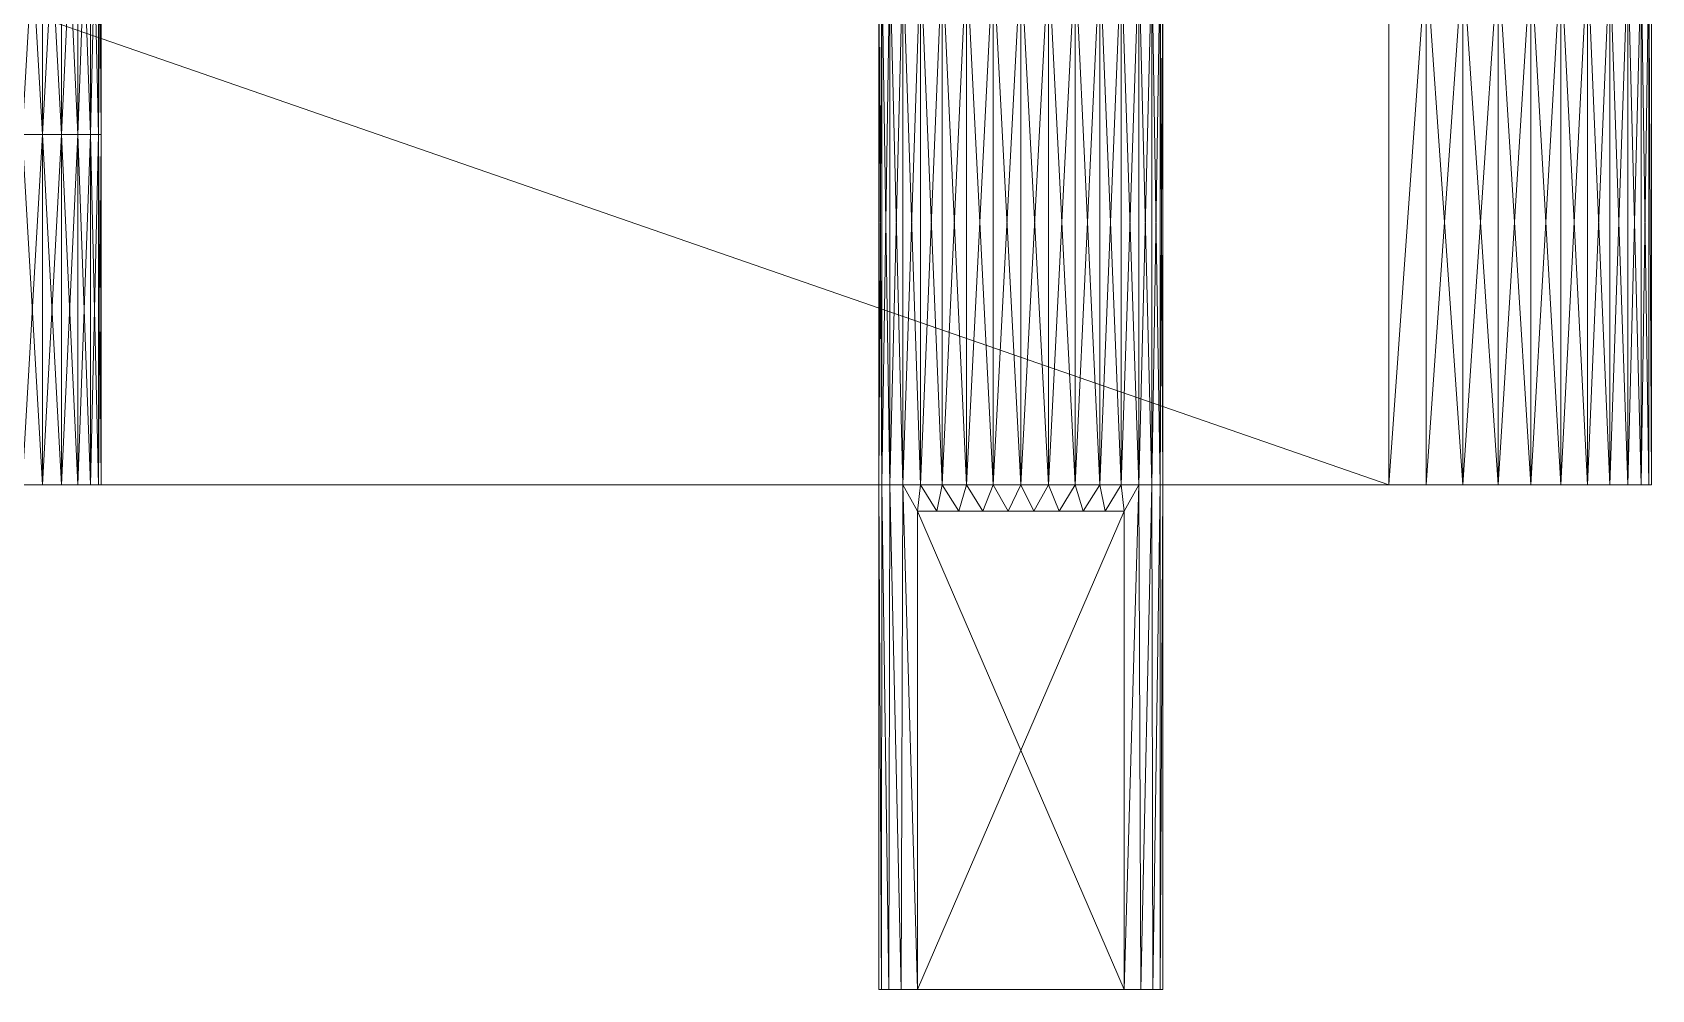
# Model space of a CAD drawing. Header units: millimetres. Extents: x 6495.02 to 6498.45, y 1663.36 to 1663.96.
# Drawn here: x 6495.75007 to 6495.78106, y 1663.75257 to 1663.77089 of the extents above; entities that cross this region are included whole.
import ezdxf

# ---------------------------------------------------------------- set-up
doc = ezdxf.new("R2010")
doc.units = ezdxf.units.MM

# ---------------------------------------------------------------- blocks, each defined once
blk = doc.blocks.new('SSSSS')
at = {"color": 7, "lineweight": 0}
for points in [[(-104, 17.94), (-82.42, 17.94), (-105.71, 15.74), (-104, 17.94)], [(-105.71, 15.74), (-82.42, 17.94), (-80.71, 15.74), (-105.71, 15.74)], [(-105.71, 15.74), (-80.71, 15.74), (-106.98, 13.25), (-105.71, 15.74)], [(-106.98, 13.25), (-80.71, 15.74), (-79.44, 13.25), (-106.98, 13.25)], [(-106.98, 13.25), (-79.44, 13.25), (-107.76, 10.57), (-106.98, 13.25)], [(-107.76, 10.57), (-79.44, 13.25), (-78.66, 10.57), (-107.76, 10.57)], [(-107.76, 10.57), (-78.66, 10.57), (-108.02, 7.79), (-107.76, 10.57)], [(-108.02, 7.79), (-78.66, 10.57), (-78.4, 7.79), (-108.02, 7.79)], [(-108.02, 7.79), (-78.4, 7.79), (-107.76, 5.02), (-108.02, 7.79)], [(-107.76, 5.02), (-78.4, 7.79), (-78.66, 5.02), (-107.76, 5.02)], [(-107.76, 5.02), (-78.66, 5.02), (-106.98, 2.34), (-107.76, 5.02)], [(-106.98, 2.34), (-78.66, 5.02), (-79.44, 2.34), (-106.98, 2.34)], [(-106.98, 2.34), (-79.44, 2.34), (-105.71, -0.15), (-106.98, 2.34)], [(-105.71, -0.15), (-79.44, 2.34), (-80.71, -0.15), (-105.71, -0.15)], [(-105.71, -0.15), (-80.71, -0.15), (-104, -2.35), (-105.71, -0.15)], [(-104, -2.35), (-80.71, -0.15), (-82.42, -2.35), (-104, -2.35)]]:
    blk.add_lwpolyline(points, dxfattribs=at)
for points in [[(-98.88, 21.47, -52.65), (-157.92, 48.43, -52.65), (-131.6, 68.12, -52.65), (-98.88, 21.47, -52.65)], [(-157.92, 48.43, -52.65), (-156.55, 52.09, -52.65), (-131.6, 68.12, -52.65), (-157.92, 48.43, -52.65)], [(-131.6, 68.12, -52.65), (-156.55, 52.09, -52.65), (-154.67, 55.53, -52.65), (-131.6, 68.12, -52.65)], [(-131.6, 68.12, -52.65), (-154.67, 55.53, -52.65), (-152.33, 58.66, -52.65), (-131.6, 68.12, -52.65)], [(-152.33, 58.66, -52.65), (-149.56, 61.43, -52.65), (-131.6, 68.12, -52.65), (-152.33, 58.66, -52.65)], [(-131.6, 68.12, -52.65), (-149.56, 61.43, -52.65), (-146.43, 63.77, -52.65), (-131.6, 68.12, -52.65)], [(-131.6, 68.12, -52.65), (-146.43, 63.77, -52.65), (-143, 65.65, -52.65), (-131.6, 68.12, -52.65)], [(-143, 65.65, -52.65), (-139.33, 67.01, -52.65), (-131.6, 68.12, -52.65), (-143, 65.65, -52.65)], [(-131.6, 68.12, -52.65), (-139.33, 67.01, -52.65), (-135.51, 67.85, -52.65), (-131.6, 68.12, -52.65)], [(-135.51, 67.85, -107.5), (-135.51, 67.85, -52.65), (-139.33, 67.01, -107.5), (-135.51, 67.85, -107.5)], [(-139.33, 67.01, -107.5), (-135.51, 67.85, -52.65), (-139.33, 67.01, -52.65), (-139.33, 67.01, -107.5)], [(-131.6, 68.12, -162.35), (-131.6, 68.12, -52.65), (-135.51, 67.85, -107.5), (-131.6, 68.12, -162.35)], [(-135.51, 67.85, -107.5), (-131.6, 68.12, -52.65), (-135.51, 67.85, -52.65), (-135.51, 67.85, -107.5)], [(-98.88, 21.47, -52.65), (-131.6, 68.12, -52.65), (-96.1, 22.32, -52.65), (-98.88, 21.47, -52.65)], [(-96.1, 22.32, -52.65), (-131.6, 68.12, -52.65), (-93.21, 22.6, -52.65), (-96.1, 22.32, -52.65)], [(-93.21, 22.6, -52.65), (-131.6, 68.12, -52.65), (-90.32, 22.32, -52.65), (-93.21, 22.6, -52.65)], [(-90.32, 22.32, -52.65), (-131.6, 68.12, -52.65), (3.05, 53.8, -52.65), (-90.32, 22.32, -52.65)], [(38.42, 68.12, -52.65), (8.87, 59.62, -52.65), (-131.6, 68.12, -52.65), (38.42, 68.12, -52.65)], [(-131.6, 68.12, -52.65), (8.87, 59.62, -52.65), (6.88, 58.8, -52.65), (-131.6, 68.12, -52.65)], [(-131.6, 68.12, -52.65), (6.88, 58.8, -52.65), (5.18, 57.49, -52.65), (-131.6, 68.12, -52.65)], [(5.18, 57.49, -52.65), (3.87, 55.78, -52.65), (-131.6, 68.12, -52.65), (5.18, 57.49, -52.65)], [(-131.6, 68.12, -52.65), (3.87, 55.78, -52.65), (3.05, 53.8, -52.65), (-131.6, 68.12, -52.65)], [(38.42, 68.12, -52.65), (-131.6, 68.12, -52.65), (38.42, 68.12, -111.61), (38.42, 68.12, -52.65)], [(38.42, 68.12, -111.61), (-131.6, 68.12, -52.65), (-131.6, 68.12, -162.35), (38.42, 68.12, -111.61)], [(11, 59.9, -52.65), (8.87, 59.62, -52.65), (38.42, 68.12, -52.65), (11, 59.9, -52.65)], [(-139.33, 67.01, -107.5), (-139.33, 67.01, -52.65), (-143, 65.65, -107.5), (-139.33, 67.01, -107.5)], [(-143, 65.65, -107.5), (-139.33, 67.01, -52.65), (-143, 65.65, -52.65), (-143, 65.65, -107.5)], [(-143, 65.65, -107.5), (-143, 65.65, -52.65), (-146.43, 63.77, -107.5), (-143, 65.65, -107.5)], [(-146.43, 63.77, -107.5), (-143, 65.65, -52.65), (-146.43, 63.77, -52.65), (-146.43, 63.77, -107.5)], [(-146.43, 63.77, -107.5), (-146.43, 63.77, -52.65), (-149.56, 61.43, -107.5), (-146.43, 63.77, -107.5)], [(-149.56, 61.43, -107.5), (-146.43, 63.77, -52.65), (-149.56, 61.43, -52.65), (-149.56, 61.43, -107.5)], [(-149.56, 61.43, -107.5), (-149.56, 61.43, -52.65), (-152.33, 58.66, -107.5), (-149.56, 61.43, -107.5)], [(-152.33, 58.66, -107.5), (-149.56, 61.43, -52.65), (-152.33, 58.66, -52.65), (-152.33, 58.66, -107.5)], [(8.87, 59.62, -52.65), (8.87, 59.62, -89.22), (6.88, 58.8, -52.65), (8.87, 59.62, -52.65)], [(6.88, 58.8, -52.65), (8.87, 59.62, -89.22), (6.88, 58.8, -89.22), (6.88, 58.8, -52.65)], [(6.88, 58.8, -125.78), (6.88, 58.8, -89.22), (8.87, 59.62, -125.78), (6.88, 58.8, -125.78)], [(8.87, 59.62, -125.78), (6.88, 58.8, -89.22), (8.87, 59.62, -89.22), (8.87, 59.62, -125.78)], [(11, 59.9, -52.65), (11, 59.9, -89.22), (8.87, 59.62, -52.65), (11, 59.9, -52.65)], [(8.87, 59.62, -52.65), (11, 59.9, -89.22), (8.87, 59.62, -89.22), (8.87, 59.62, -52.65)], [(8.87, 59.62, -125.78), (8.87, 59.62, -89.22), (11, 59.9, -125.78), (8.87, 59.62, -125.78)], [(11, 59.9, -125.78), (8.87, 59.62, -89.22), (11, 59.9, -89.22), (11, 59.9, -125.78)], [(-152.33, 58.66, -107.5), (-152.33, 58.66, -52.65), (-154.67, 55.53, -107.5), (-152.33, 58.66, -107.5)], [(-154.67, 55.53, -107.5), (-152.33, 58.66, -52.65), (-154.67, 55.53, -52.65), (-154.67, 55.53, -107.5)], [(5.18, 57.49, -52.65), (5.18, 57.49, -89.22), (3.87, 55.78, -52.65), (5.18, 57.49, -52.65)], [(3.87, 55.78, -52.65), (5.18, 57.49, -89.22), (3.87, 55.78, -89.22), (3.87, 55.78, -52.65)], [(3.87, 55.78, -125.78), (3.87, 55.78, -89.22), (5.18, 57.49, -125.78), (3.87, 55.78, -125.78)], [(5.18, 57.49, -125.78), (3.87, 55.78, -89.22), (5.18, 57.49, -89.22), (5.18, 57.49, -125.78)], [(6.88, 58.8, -52.65), (6.88, 58.8, -89.22), (5.18, 57.49, -52.65), (6.88, 58.8, -52.65)], [(5.18, 57.49, -52.65), (6.88, 58.8, -89.22), (5.18, 57.49, -89.22), (5.18, 57.49, -52.65)], [(5.18, 57.49, -125.78), (5.18, 57.49, -89.22), (6.88, 58.8, -125.78), (5.18, 57.49, -125.78)], [(6.88, 58.8, -125.78), (5.18, 57.49, -89.22), (6.88, 58.8, -89.22), (6.88, 58.8, -125.78)], [(3.87, 55.78, -52.65), (3.87, 55.78, -89.22), (3.05, 53.8, -52.65), (3.87, 55.78, -52.65)], [(3.05, 53.8, -52.65), (3.87, 55.78, -89.22), (3.05, 53.8, -89.22), (3.05, 53.8, -52.65)], [(3.05, 53.8, -125.78), (3.05, 53.8, -89.22), (3.87, 55.78, -125.78), (3.05, 53.8, -125.78)], [(3.87, 55.78, -125.78), (3.05, 53.8, -89.22), (3.87, 55.78, -89.22), (3.87, 55.78, -125.78)], [(-154.67, 55.53, -107.5), (-154.67, 55.53, -52.65), (-156.55, 52.09, -107.5), (-154.67, 55.53, -107.5)], [(-156.55, 52.09, -107.5), (-154.67, 55.53, -52.65), (-156.55, 52.09, -52.65), (-156.55, 52.09, -107.5)], [(-90.32, 22.32, -52.65), (3.05, 53.8, -52.65), (-87.54, 21.47, -52.65), (-90.32, 22.32, -52.65)], [(-87.54, 21.47, -52.65), (3.05, 53.8, -52.65), (2.77, 51.67, -52.65), (-87.54, 21.47, -52.65)], [(3.05, 53.8, -52.65), (3.05, 53.8, -89.22), (2.77, 51.67, -52.65), (3.05, 53.8, -52.65)], [(2.77, 51.67, -52.65), (3.05, 53.8, -89.22), (2.77, 51.67, -89.22), (2.77, 51.67, -52.65)], [(2.77, 51.67, -125.78), (2.77, 51.67, -89.22), (3.05, 53.8, -125.78), (2.77, 51.67, -125.78)], [(3.05, 53.8, -125.78), (2.77, 51.67, -89.22), (3.05, 53.8, -89.22), (3.05, 53.8, -125.78)], [(-156.55, 52.09, -107.5), (-156.55, 52.09, -52.65), (-157.92, 48.43, -107.5), (-156.55, 52.09, -107.5)], [(-157.92, 48.43, -107.5), (-156.55, 52.09, -52.65), (-157.92, 48.43, -52.65), (-157.92, 48.43, -107.5)], [(-87.54, 21.47, -52.65), (2.77, 51.67, -52.65), (3.05, 49.54, -52.65), (-87.54, 21.47, -52.65)], [(2.77, 51.67, -52.65), (2.77, 51.67, -89.22), (3.05, 49.54, -52.65), (2.77, 51.67, -52.65)], [(3.05, 49.54, -52.65), (2.77, 51.67, -89.22), (3.05, 49.54, -89.22), (3.05, 49.54, -52.65)], [(3.05, 49.54, -125.78), (3.05, 49.54, -89.22), (2.77, 51.67, -125.78), (3.05, 49.54, -125.78)], [(2.77, 51.67, -125.78), (3.05, 49.54, -89.22), (2.77, 51.67, -89.22), (2.77, 51.67, -125.78)], [(3.05, 49.54, -52.65), (-84.98, 20.11, -52.65), (-87.54, 21.47, -52.65), (3.05, 49.54, -52.65)], [(3.87, 47.56, -52.65), (-84.98, 20.11, -52.65), (3.05, 49.54, -52.65), (3.87, 47.56, -52.65)], [(3.05, 49.54, -52.65), (3.05, 49.54, -89.22), (3.87, 47.56, -52.65), (3.05, 49.54, -52.65)], [(3.87, 47.56, -52.65), (3.05, 49.54, -89.22), (3.87, 47.56, -89.22), (3.87, 47.56, -52.65)], [(3.87, 47.56, -125.78), (3.87, 47.56, -89.22), (3.05, 49.54, -125.78), (3.87, 47.56, -125.78)], [(3.05, 49.54, -125.78), (3.87, 47.56, -89.22), (3.05, 49.54, -89.22), (3.05, 49.54, -125.78)], [(-158.75, 44.6, -52.65), (-157.92, 48.43, -52.65), (-98.88, 21.47, -52.65), (-158.75, 44.6, -52.65)], [(-157.92, 48.43, -107.5), (-157.92, 48.43, -52.65), (-158.75, 44.6, -107.5), (-157.92, 48.43, -107.5)], [(-158.75, 44.6, -107.5), (-157.92, 48.43, -52.65), (-158.75, 44.6, -52.65), (-158.75, 44.6, -107.5)], [(3.87, 47.56, -52.65), (-82.74, 18.26, -52.65), (-84.98, 20.11, -52.65), (3.87, 47.56, -52.65)], [(5.18, 45.85, -52.65), (-82.74, 18.26, -52.65), (3.87, 47.56, -52.65), (5.18, 45.85, -52.65)], [(3.87, 47.56, -52.65), (3.87, 47.56, -89.22), (5.18, 45.85, -52.65), (3.87, 47.56, -52.65)], [(5.18, 45.85, -52.65), (3.87, 47.56, -89.22), (5.18, 45.85, -89.22), (5.18, 45.85, -52.65)], [(5.18, 45.85, -125.78), (5.18, 45.85, -89.22), (3.87, 47.56, -125.78), (5.18, 45.85, -125.78)], [(3.87, 47.56, -125.78), (5.18, 45.85, -89.22), (3.87, 47.56, -89.22), (3.87, 47.56, -125.78)], [(5.18, 45.85, -52.65), (-80.9, 16.02, -52.65), (-82.74, 18.26, -52.65), (5.18, 45.85, -52.65)], [(6.88, 44.55, -52.65), (-80.9, 16.02, -52.65), (5.18, 45.85, -52.65), (6.88, 44.55, -52.65)], [(5.18, 45.85, -52.65), (5.18, 45.85, -89.22), (6.88, 44.55, -52.65), (5.18, 45.85, -52.65)], [(6.88, 44.55, -52.65), (5.18, 45.85, -89.22), (6.88, 44.55, -89.22), (6.88, 44.55, -52.65)], [(6.88, 44.55, -125.78), (6.88, 44.55, -89.22), (5.18, 45.85, -125.78), (6.88, 44.55, -125.78)], [(5.18, 45.85, -125.78), (6.88, 44.55, -89.22), (5.18, 45.85, -89.22), (5.18, 45.85, -125.78)], [(-158.75, 44.6, -52.65), (-98.88, 21.47, -52.65), (-159.03, 40.7, -52.65), (-158.75, 44.6, -52.65)], [(-158.75, 44.6, -107.5), (-158.75, 44.6, -52.65), (-159.03, 40.7, -52.65), (-158.75, 44.6, -107.5)], [(-159.03, 40.7, -52.65), (-159.03, 40.7, -162.35), (-158.75, 44.6, -107.5), (-159.03, 40.7, -52.65)], [(6.88, 44.55, -52.65), (-79.53, 13.46, -52.65), (-80.9, 16.02, -52.65), (6.88, 44.55, -52.65)], [(6.88, 44.55, -52.65), (-78.69, 10.68, -52.65), (-79.53, 13.46, -52.65), (6.88, 44.55, -52.65)], [(8.87, 43.72, -52.65), (-78.69, 10.68, -52.65), (6.88, 44.55, -52.65), (8.87, 43.72, -52.65)], [(6.88, 44.55, -52.65), (6.88, 44.55, -89.22), (8.87, 43.72, -52.65), (6.88, 44.55, -52.65)], [(8.87, 43.72, -52.65), (6.88, 44.55, -89.22), (8.87, 43.72, -89.22), (8.87, 43.72, -52.65)], [(8.87, 43.72, -125.78), (8.87, 43.72, -89.22), (6.88, 44.55, -125.78), (8.87, 43.72, -125.78)], [(6.88, 44.55, -125.78), (8.87, 43.72, -89.22), (6.88, 44.55, -89.22), (6.88, 44.55, -125.78)], [(-78.69, 10.68, -52.65), (8.87, 43.72, -52.65), (-78.4, 7.79, -52.65), (-78.69, 10.68, -52.65)], [(-78.4, 7.79, -52.65), (8.87, 43.72, -52.65), (8.87, -28.14, -52.65), (-78.4, 7.79, -52.65)], [(8.87, 43.72, -52.65), (8.87, 43.72, -89.22), (11, 43.44, -52.65), (8.87, 43.72, -52.65)], [(11, 43.44, -52.65), (8.87, 43.72, -89.22), (11, 43.44, -89.22), (11, 43.44, -52.65)], [(8.87, 43.72, -125.78), (11, 43.44, -89.22), (8.87, 43.72, -89.22), (8.87, 43.72, -125.78)], [(8.87, 43.72, -52.65), (11, 43.44, -52.65), (8.87, -28.14, -52.65), (8.87, 43.72, -52.65)], [(8.87, -28.14, -52.65), (11, 43.44, -52.65), (11, -27.86, -52.65), (8.87, -28.14, -52.65)], [(-159.03, -25.11, -52.65), (-159.03, 21.5, -102.01), (-159.03, 40.7, -52.65), (-159.03, -25.11, -52.65)], [(-159.03, 40.7, -52.65), (-159.03, 21.5, -102.01), (-159.03, 21.5, -112.98), (-159.03, 40.7, -52.65)], [(-159.03, 40.7, -52.65), (-159.03, 21.5, -112.98), (-159.03, 40.7, -162.35), (-159.03, 40.7, -52.65)], [(-159.03, 40.7, -52.65), (-108.02, 7.79, -52.65), (-159.03, -25.11, -52.65), (-159.03, 40.7, -52.65)], [(-159.03, 40.7, -52.65), (-98.88, 21.47, -52.65), (-101.44, 20.11, -52.65), (-159.03, 40.7, -52.65)], [(-159.03, 40.7, -52.65), (-101.44, 20.11, -52.65), (-103.68, 18.26, -52.65), (-159.03, 40.7, -52.65)], [(-103.68, 18.26, -52.65), (-105.52, 16.02, -52.65), (-159.03, 40.7, -52.65), (-103.68, 18.26, -52.65)], [(-159.03, 40.7, -52.65), (-105.52, 16.02, -52.65), (-106.89, 13.46, -52.65), (-159.03, 40.7, -52.65)], [(-159.03, 40.7, -52.65), (-106.89, 13.46, -52.65), (-107.73, 10.68, -52.65), (-159.03, 40.7, -52.65)], [(-107.73, 10.68, -52.65), (-108.02, 7.79, -52.65), (-159.03, 40.7, -52.65), (-107.73, 10.68, -52.65)], [(-86.73, 21.11, -49.91), (-99.7, 21.11, -49.91), (-89.23, 22.06, -49.91), (-86.73, 21.11, -49.91)], [(-89.23, 22.06, -49.91), (-99.7, 21.11, -49.91), (-97.19, 22.06, -49.91), (-89.23, 22.06, -49.91)], [(-99.7, 21.11, -49.91), (-98.88, 21.47, -52.65), (-97.19, 22.06, -49.91), (-99.7, 21.11, -49.91)], [(-97.19, 22.06, -49.91), (-98.88, 21.47, -52.65), (-96.1, 22.32, -52.65), (-97.19, 22.06, -49.91)], [(-98.88, 21.47, -52.65), (-87.54, 21.47, -52.65), (-96.1, 22.32, -52.65), (-98.88, 21.47, -52.65)], [(-96.1, 22.32, -52.65), (-96.1, 22.32, -107.5), (-98.88, 21.47, -52.65), (-96.1, 22.32, -52.65)], [(-98.88, 21.47, -52.65), (-96.1, 22.32, -107.5), (-98.88, 21.47, -107.5), (-98.88, 21.47, -52.65)], [(-89.23, 22.06, -49.91), (-97.19, 22.06, -49.91), (-91.87, 22.54, -49.91), (-89.23, 22.06, -49.91)], [(-91.87, 22.54, -49.91), (-97.19, 22.06, -49.91), (-94.55, 22.54, -49.91), (-91.87, 22.54, -49.91)], [(-97.19, 22.06, -49.91), (-96.1, 22.32, -52.65), (-94.55, 22.54, -49.91), (-97.19, 22.06, -49.91)], [(-94.55, 22.54, -49.91), (-96.1, 22.32, -52.65), (-93.21, 22.6, -52.65), (-94.55, 22.54, -49.91)], [(-96.1, 22.32, -52.65), (-90.32, 22.32, -52.65), (-93.21, 22.6, -52.65), (-96.1, 22.32, -52.65)], [(-93.21, 22.6, -52.65), (-93.21, 22.6, -107.5), (-96.1, 22.32, -52.65), (-93.21, 22.6, -52.65)], [(-96.1, 22.32, -52.65), (-93.21, 22.6, -107.5), (-96.1, 22.32, -107.5), (-96.1, 22.32, -52.65)], [(-96.1, 22.32, -52.65), (-87.54, 21.47, -52.65), (-90.32, 22.32, -52.65), (-96.1, 22.32, -52.65)], [(-94.55, 22.54, -49.91), (-93.21, 22.6, -52.65), (-91.87, 22.54, -49.91), (-94.55, 22.54, -49.91)], [(-91.87, 22.54, -49.91), (-93.21, 22.6, -52.65), (-90.32, 22.32, -52.65), (-91.87, 22.54, -49.91)], [(-90.32, 22.32, -52.65), (-90.32, 22.32, -107.5), (-93.21, 22.6, -52.65), (-90.32, 22.32, -52.65)], [(-93.21, 22.6, -52.65), (-90.32, 22.32, -107.5), (-93.21, 22.6, -107.5), (-93.21, 22.6, -52.65)], [(-91.87, 22.54, -49.91), (-90.32, 22.32, -52.65), (-89.23, 22.06, -49.91), (-91.87, 22.54, -49.91)], [(-89.23, 22.06, -49.91), (-90.32, 22.32, -52.65), (-87.54, 21.47, -52.65), (-89.23, 22.06, -49.91)], [(-87.54, 21.47, -52.65), (-87.54, 21.47, -107.5), (-90.32, 22.32, -52.65), (-87.54, 21.47, -52.65)], [(-90.32, 22.32, -52.65), (-87.54, 21.47, -107.5), (-90.32, 22.32, -107.5), (-90.32, 22.32, -52.65)], [(-89.23, 22.06, -49.91), (-87.54, 21.47, -52.65), (-86.73, 21.11, -49.91), (-89.23, 22.06, -49.91)], [(-159.03, 21.5, -102.01), (-159.03, -25.11, -52.65), (-159.03, -5.92, -102.01), (-159.03, 21.5, -102.01)], [(-84.43, 19.72, -49.91), (-101.99, 19.72, -49.91), (-86.73, 21.11, -49.91), (-84.43, 19.72, -49.91)], [(-86.73, 21.11, -49.91), (-101.99, 19.72, -49.91), (-99.7, 21.11, -49.91), (-86.73, 21.11, -49.91)], [(-101.99, 19.72, -49.91), (-101.44, 20.11, -52.65), (-99.7, 21.11, -49.91), (-101.99, 19.72, -49.91)], [(-99.7, 21.11, -49.91), (-101.44, 20.11, -52.65), (-98.88, 21.47, -52.65), (-99.7, 21.11, -49.91)], [(-101.44, 20.11, -52.65), (-84.98, 20.11, -52.65), (-98.88, 21.47, -52.65), (-101.44, 20.11, -52.65)], [(-98.88, 21.47, -52.65), (-98.88, 21.47, -107.5), (-101.44, 20.11, -52.65), (-98.88, 21.47, -52.65)], [(-101.44, 20.11, -52.65), (-98.88, 21.47, -107.5), (-101.44, 20.11, -107.5), (-101.44, 20.11, -52.65)], [(-98.88, 21.47, -52.65), (-84.98, 20.11, -52.65), (-87.54, 21.47, -52.65), (-98.88, 21.47, -52.65)], [(-86.73, 21.11, -49.91), (-87.54, 21.47, -52.65), (-84.98, 20.11, -52.65), (-86.73, 21.11, -49.91)], [(-84.98, 20.11, -52.65), (-84.98, 20.11, -107.5), (-87.54, 21.47, -52.65), (-84.98, 20.11, -52.65)], [(-87.54, 21.47, -52.65), (-84.98, 20.11, -107.5), (-87.54, 21.47, -107.5), (-87.54, 21.47, -52.65)], [(-86.73, 21.11, -49.91), (-84.98, 20.11, -52.65), (-84.43, 19.72, -49.91), (-86.73, 21.11, -49.91)], [(-82.42, 17.94, -49.91), (-104, 17.94, -49.91), (-84.43, 19.72, -49.91), (-82.42, 17.94, -49.91)], [(-84.43, 19.72, -49.91), (-104, 17.94, -49.91), (-101.99, 19.72, -49.91), (-84.43, 19.72, -49.91)], [(-104, 17.94, -49.91), (-103.68, 18.26, -52.65), (-101.99, 19.72, -49.91), (-104, 17.94, -49.91)], [(-101.99, 19.72, -49.91), (-103.68, 18.26, -52.65), (-101.44, 20.11, -52.65), (-101.99, 19.72, -49.91)], [(-103.68, 18.26, -52.65), (-82.74, 18.26, -52.65), (-101.44, 20.11, -52.65), (-103.68, 18.26, -52.65)], [(-101.44, 20.11, -52.65), (-101.44, 20.11, -107.5), (-103.68, 18.26, -52.65), (-101.44, 20.11, -52.65)], [(-103.68, 18.26, -52.65), (-101.44, 20.11, -107.5), (-103.68, 18.26, -107.5), (-103.68, 18.26, -52.65)], [(-101.44, 20.11, -52.65), (-82.74, 18.26, -52.65), (-84.98, 20.11, -52.65), (-101.44, 20.11, -52.65)], [(-84.43, 19.72, -49.91), (-84.98, 20.11, -52.65), (-82.74, 18.26, -52.65), (-84.43, 19.72, -49.91)], [(-82.74, 18.26, -52.65), (-82.74, 18.26, -107.5), (-84.98, 20.11, -52.65), (-82.74, 18.26, -52.65)], [(-84.98, 20.11, -52.65), (-82.74, 18.26, -107.5), (-84.98, 20.11, -107.5), (-84.98, 20.11, -52.65)], [(-84.43, 19.72, -49.91), (-82.74, 18.26, -52.65), (-82.42, 17.94, -49.91), (-84.43, 19.72, -49.91)], [(-105.71, 15.74, 0), (-105.52, 16.02, -52.65), (-104, 17.94, 0), (-105.71, 15.74, 0)], [(-104, 17.94, -49.91), (-105.52, 16.02, -52.65), (-103.68, 18.26, -52.65), (-104, 17.94, -49.91)], [(-105.52, 16.02, -52.65), (-80.9, 16.02, -52.65), (-103.68, 18.26, -52.65), (-105.52, 16.02, -52.65)], [(-103.68, 18.26, -52.65), (-103.68, 18.26, -107.5), (-105.52, 16.02, -52.65), (-103.68, 18.26, -52.65)], [(-105.52, 16.02, -52.65), (-103.68, 18.26, -107.5), (-105.52, 16.02, -107.5), (-105.52, 16.02, -52.65)], [(-104, 17.94, 0), (-105.52, 16.02, -52.65), (-104, 17.94, -49.91), (-104, 17.94, 0)], [(-104, 17.94, -49.91), (-82.42, 17.94, -49.91), (-104, 17.94, 0), (-104, 17.94, -49.91)], [(-104, 17.94, 0), (-82.42, 17.94, -49.91), (-82.42, 17.94, 0), (-104, 17.94, 0)], [(-103.68, 18.26, -52.65), (-80.9, 16.02, -52.65), (-82.74, 18.26, -52.65), (-103.68, 18.26, -52.65)], [(-82.42, 17.94, -49.91), (-82.74, 18.26, -52.65), (-80.9, 16.02, -52.65), (-82.42, 17.94, -49.91)], [(-80.9, 16.02, -52.65), (-80.9, 16.02, -107.5), (-82.74, 18.26, -52.65), (-80.9, 16.02, -52.65)], [(-82.74, 18.26, -52.65), (-80.9, 16.02, -107.5), (-82.74, 18.26, -107.5), (-82.74, 18.26, -52.65)], [(-82.42, 17.94, -49.91), (-80.9, 16.02, -52.65), (-82.42, 17.94, 0), (-82.42, 17.94, -49.91)], [(-82.42, 17.94, 0), (-80.9, 16.02, -52.65), (-80.71, 15.74, 0), (-82.42, 17.94, 0)], [(-106.98, 13.25, 0), (-106.89, 13.46, -52.65), (-105.71, 15.74, 0), (-106.98, 13.25, 0)], [(-105.71, 15.74, 0), (-106.89, 13.46, -52.65), (-105.52, 16.02, -52.65), (-105.71, 15.74, 0)], [(-106.89, 13.46, -52.65), (-79.53, 13.46, -52.65), (-105.52, 16.02, -52.65), (-106.89, 13.46, -52.65)], [(-105.52, 16.02, -52.65), (-105.52, 16.02, -107.5), (-106.89, 13.46, -52.65), (-105.52, 16.02, -52.65)], [(-106.89, 13.46, -52.65), (-105.52, 16.02, -107.5), (-106.89, 13.46, -107.5), (-106.89, 13.46, -52.65)], [(-105.52, 16.02, -52.65), (-79.53, 13.46, -52.65), (-80.9, 16.02, -52.65), (-105.52, 16.02, -52.65)], [(-80.71, 15.74, 0), (-80.9, 16.02, -52.65), (-79.53, 13.46, -52.65), (-80.71, 15.74, 0)], [(-79.53, 13.46, -52.65), (-79.53, 13.46, -107.5), (-80.9, 16.02, -52.65), (-79.53, 13.46, -52.65)], [(-80.9, 16.02, -52.65), (-79.53, 13.46, -107.5), (-80.9, 16.02, -107.5), (-80.9, 16.02, -52.65)], [(-80.71, 15.74, 0), (-79.53, 13.46, -52.65), (-79.44, 13.25, 0), (-80.71, 15.74, 0)], [(-107.76, 10.57, 0), (-107.73, 10.68, -52.65), (-106.98, 13.25, 0), (-107.76, 10.57, 0)], [(-106.98, 13.25, 0), (-107.73, 10.68, -52.65), (-106.89, 13.46, -52.65), (-106.98, 13.25, 0)], [(-107.73, 10.68, -52.65), (-78.69, 10.68, -52.65), (-106.89, 13.46, -52.65), (-107.73, 10.68, -52.65)], [(-106.89, 13.46, -52.65), (-106.89, 13.46, -107.5), (-107.73, 10.68, -52.65), (-106.89, 13.46, -52.65)], [(-107.73, 10.68, -52.65), (-106.89, 13.46, -107.5), (-107.73, 10.68, -107.5), (-107.73, 10.68, -52.65)], [(-106.89, 13.46, -52.65), (-78.69, 10.68, -52.65), (-79.53, 13.46, -52.65), (-106.89, 13.46, -52.65)], [(-79.44, 13.25, 0), (-79.53, 13.46, -52.65), (-78.69, 10.68, -52.65), (-79.44, 13.25, 0)], [(-78.69, 10.68, -52.65), (-78.69, 10.68, -107.5), (-79.53, 13.46, -52.65), (-78.69, 10.68, -52.65)], [(-79.53, 13.46, -52.65), (-78.69, 10.68, -107.5), (-79.53, 13.46, -107.5), (-79.53, 13.46, -52.65)], [(-79.44, 13.25, 0), (-78.69, 10.68, -52.65), (-78.66, 10.57, 0), (-79.44, 13.25, 0)], [(-107.76, 10.57, 0), (-108.02, 7.79, -52.65), (-107.73, 10.68, -52.65), (-107.76, 10.57, 0)], [(-78.4, 7.79, -52.65), (-107.73, 10.68, -52.65), (-108.02, 7.79, -52.65), (-78.4, 7.79, -52.65)], [(-107.73, 10.68, -52.65), (-107.73, 10.68, -107.5), (-108.02, 7.79, -52.65), (-107.73, 10.68, -52.65)], [(-108.02, 7.79, -52.65), (-107.73, 10.68, -107.5), (-108.02, 7.79, -107.5), (-108.02, 7.79, -52.65)], [(-108.02, 7.79, 0), (-108.02, 7.79, -52.65), (-107.76, 10.57, 0), (-108.02, 7.79, 0)], [(-78.69, 10.68, -52.65), (-107.73, 10.68, -52.65), (-78.4, 7.79, -52.65), (-78.69, 10.68, -52.65)], [(-78.66, 10.57, 0), (-78.69, 10.68, -52.65), (-78.4, 7.79, -52.65), (-78.66, 10.57, 0)], [(-78.4, 7.79, -52.65), (-78.4, 7.79, -107.5), (-78.69, 10.68, -52.65), (-78.4, 7.79, -52.65)], [(-78.69, 10.68, -52.65), (-78.4, 7.79, -107.5), (-78.69, 10.68, -107.5), (-78.69, 10.68, -52.65)], [(-78.66, 10.57, 0), (-78.4, 7.79, -52.65), (-78.4, 7.79, 0), (-78.66, 10.57, 0)], [(-159.03, -25.11, -52.65), (-108.02, 7.79, -52.65), (-107.73, 4.9, -52.65), (-159.03, -25.11, -52.65)], [(-107.76, 5.02, 0), (-107.73, 4.9, -52.65), (-108.02, 7.79, -52.65), (-107.76, 5.02, 0)], [(-107.76, 5.02, 0), (-108.02, 7.79, -52.65), (-108.02, 7.79, 0), (-107.76, 5.02, 0)], [(-78.4, 7.79, -52.65), (-108.02, 7.79, -52.65), (-78.69, 4.9, -52.65), (-78.4, 7.79, -52.65)], [(-78.69, 4.9, -52.65), (-108.02, 7.79, -52.65), (-107.73, 4.9, -52.65), (-78.69, 4.9, -52.65)], [(-108.02, 7.79, -52.65), (-108.02, 7.79, -107.5), (-107.73, 4.9, -52.65), (-108.02, 7.79, -52.65)], [(-107.73, 4.9, -52.65), (-108.02, 7.79, -107.5), (-107.73, 4.9, -107.5), (-107.73, 4.9, -52.65)], [(-78.66, 5.02, 0), (-78.4, 7.79, -52.65), (-78.69, 4.9, -52.65), (-78.66, 5.02, 0)], [(-78.69, 4.9, -52.65), (-78.69, 4.9, -107.5), (-78.4, 7.79, -52.65), (-78.69, 4.9, -52.65)], [(-78.4, 7.79, -52.65), (-78.69, 4.9, -107.5), (-78.4, 7.79, -107.5), (-78.4, 7.79, -52.65)], [(-78.4, 7.79, -52.65), (8.87, -28.14, -52.65), (-78.69, 4.9, -52.65), (-78.4, 7.79, -52.65)], [(-78.4, 7.79, 0), (-78.4, 7.79, -52.65), (-78.66, 5.02, 0), (-78.4, 7.79, 0)], [(-159.03, -25.11, -52.65), (-107.73, 4.9, -52.65), (-106.89, 2.13, -52.65), (-159.03, -25.11, -52.65)], [(-106.98, 2.34, 0), (-107.73, 4.9, -52.65), (-107.76, 5.02, 0), (-106.98, 2.34, 0)], [(-106.98, 2.34, 0), (-106.89, 2.13, -52.65), (-107.73, 4.9, -52.65), (-106.98, 2.34, 0)], [(-78.69, 4.9, -52.65), (-107.73, 4.9, -52.65), (-79.53, 2.13, -52.65), (-78.69, 4.9, -52.65)], [(-79.53, 2.13, -52.65), (-107.73, 4.9, -52.65), (-106.89, 2.13, -52.65), (-79.53, 2.13, -52.65)], [(-107.73, 4.9, -52.65), (-107.73, 4.9, -107.5), (-106.89, 2.13, -52.65), (-107.73, 4.9, -52.65)], [(-106.89, 2.13, -52.65), (-107.73, 4.9, -107.5), (-106.89, 2.13, -107.5), (-106.89, 2.13, -52.65)], [(-79.44, 2.34, 0), (-78.69, 4.9, -52.65), (-79.53, 2.13, -52.65), (-79.44, 2.34, 0)], [(-79.53, 2.13, -52.65), (-79.53, 2.13, -107.5), (-78.69, 4.9, -52.65), (-79.53, 2.13, -52.65)], [(-78.69, 4.9, -52.65), (-79.53, 2.13, -107.5), (-78.69, 4.9, -107.5), (-78.69, 4.9, -52.65)], [(-78.69, 4.9, -52.65), (6.88, -28.96, -52.65), (-79.53, 2.13, -52.65), (-78.69, 4.9, -52.65)], [(-78.66, 5.02, 0), (-78.69, 4.9, -52.65), (-79.44, 2.34, 0), (-78.66, 5.02, 0)], [(-78.69, 4.9, -52.65), (8.87, -28.14, -52.65), (6.88, -28.96, -52.65), (-78.69, 4.9, -52.65)], [(-106.89, 2.13, -52.65), (-105.52, -0.43, -52.65), (-159.03, -25.11, -52.65), (-106.89, 2.13, -52.65)], [(-105.71, -0.15, 0), (-106.89, 2.13, -52.65), (-106.98, 2.34, 0), (-105.71, -0.15, 0)], [(-105.71, -0.15, 0), (-105.52, -0.43, -52.65), (-106.89, 2.13, -52.65), (-105.71, -0.15, 0)], [(-79.53, 2.13, -52.65), (-106.89, 2.13, -52.65), (-80.9, -0.43, -52.65), (-79.53, 2.13, -52.65)], [(-80.9, -0.43, -52.65), (-106.89, 2.13, -52.65), (-105.52, -0.43, -52.65), (-80.9, -0.43, -52.65)], [(-106.89, 2.13, -52.65), (-106.89, 2.13, -107.5), (-105.52, -0.43, -52.65), (-106.89, 2.13, -52.65)], [(-105.52, -0.43, -52.65), (-106.89, 2.13, -107.5), (-105.52, -0.43, -107.5), (-105.52, -0.43, -52.65)], [(-80.71, -0.15, 0), (-79.53, 2.13, -52.65), (-80.9, -0.43, -52.65), (-80.71, -0.15, 0)], [(-80.9, -0.43, -52.65), (-80.9, -0.43, -107.5), (-79.53, 2.13, -52.65), (-80.9, -0.43, -52.65)], [(-79.53, 2.13, -52.65), (-80.9, -0.43, -107.5), (-79.53, 2.13, -107.5), (-79.53, 2.13, -52.65)], [(-79.53, 2.13, -52.65), (6.88, -28.96, -52.65), (-80.9, -0.43, -52.65), (-79.53, 2.13, -52.65)], [(-79.44, 2.34, 0), (-79.53, 2.13, -52.65), (-80.71, -0.15, 0), (-79.44, 2.34, 0)], [(-159.03, -25.11, -52.65), (-105.52, -0.43, -52.65), (-103.68, -2.68, -52.65), (-159.03, -25.11, -52.65)], [(-104, -2.35, 0), (-105.52, -0.43, -52.65), (-105.71, -0.15, 0), (-104, -2.35, 0)], [(-104, -2.35, -49.91), (-103.68, -2.68, -52.65), (-105.52, -0.43, -52.65), (-104, -2.35, -49.91)], [(-104, -2.35, -49.91), (-105.52, -0.43, -52.65), (-104, -2.35, 0), (-104, -2.35, -49.91)], [(-80.9, -0.43, -52.65), (-105.52, -0.43, -52.65), (-82.74, -2.68, -52.65), (-80.9, -0.43, -52.65)], [(-82.74, -2.68, -52.65), (-105.52, -0.43, -52.65), (-103.68, -2.68, -52.65), (-82.74, -2.68, -52.65)], [(-105.52, -0.43, -52.65), (-105.52, -0.43, -107.5), (-103.68, -2.68, -52.65), (-105.52, -0.43, -52.65)], [(-103.68, -2.68, -52.65), (-105.52, -0.43, -107.5), (-103.68, -2.68, -107.5), (-103.68, -2.68, -52.65)], [(-82.42, -2.35, -49.91), (-80.9, -0.43, -52.65), (-82.74, -2.68, -52.65), (-82.42, -2.35, -49.91)], [(-82.74, -2.68, -52.65), (-82.74, -2.68, -107.5), (-80.9, -0.43, -52.65), (-82.74, -2.68, -52.65)], [(-80.9, -0.43, -52.65), (-82.74, -2.68, -107.5), (-80.9, -0.43, -107.5), (-80.9, -0.43, -52.65)], [(-80.9, -0.43, -52.65), (5.18, -30.27, -52.65), (-82.74, -2.68, -52.65), (-80.9, -0.43, -52.65)], [(-80.71, -0.15, 0), (-80.9, -0.43, -52.65), (-82.42, -2.35, 0), (-80.71, -0.15, 0)], [(-82.42, -2.35, 0), (-80.9, -0.43, -52.65), (-82.42, -2.35, -49.91), (-82.42, -2.35, 0)], [(-80.9, -0.43, -52.65), (6.88, -28.96, -52.65), (5.18, -30.27, -52.65), (-80.9, -0.43, -52.65)], [(-159.03, -25.11, -52.65), (-103.68, -2.68, -52.65), (-101.44, -4.52, -52.65), (-159.03, -25.11, -52.65)], [(-82.42, -2.35, -49.91), (-104, -2.35, -49.91), (-82.42, -2.35, 0), (-82.42, -2.35, -49.91)], [(-82.42, -2.35, 0), (-104, -2.35, -49.91), (-104, -2.35, 0), (-82.42, -2.35, 0)], [(-101.99, -4.13, -49.91), (-103.68, -2.68, -52.65), (-104, -2.35, -49.91), (-101.99, -4.13, -49.91)], [(-104, -2.35, -49.91), (-82.42, -2.35, -49.91), (-101.99, -4.13, -49.91), (-104, -2.35, -49.91)], [(-101.99, -4.13, -49.91), (-101.44, -4.52, -52.65), (-103.68, -2.68, -52.65), (-101.99, -4.13, -49.91)], [(-82.74, -2.68, -52.65), (-103.68, -2.68, -52.65), (-84.98, -4.52, -52.65), (-82.74, -2.68, -52.65)], [(-84.98, -4.52, -52.65), (-103.68, -2.68, -52.65), (-101.44, -4.52, -52.65), (-84.98, -4.52, -52.65)], [(-103.68, -2.68, -52.65), (-103.68, -2.68, -107.5), (-101.44, -4.52, -52.65), (-103.68, -2.68, -52.65)], [(-101.44, -4.52, -52.65), (-103.68, -2.68, -107.5), (-101.44, -4.52, -107.5), (-101.44, -4.52, -52.65)], [(-101.99, -4.13, -49.91), (-82.42, -2.35, -49.91), (-84.43, -4.13, -49.91), (-101.99, -4.13, -49.91)], [(-84.43, -4.13, -49.91), (-82.74, -2.68, -52.65), (-84.98, -4.52, -52.65), (-84.43, -4.13, -49.91)], [(-84.98, -4.52, -52.65), (-84.98, -4.52, -107.5), (-82.74, -2.68, -52.65), (-84.98, -4.52, -52.65)], [(-82.74, -2.68, -52.65), (-84.98, -4.52, -107.5), (-82.74, -2.68, -107.5), (-82.74, -2.68, -52.65)], [(-82.74, -2.68, -52.65), (3.87, -31.97, -52.65), (-84.98, -4.52, -52.65), (-82.74, -2.68, -52.65)], [(-82.42, -2.35, -49.91), (-82.74, -2.68, -52.65), (-84.43, -4.13, -49.91), (-82.42, -2.35, -49.91)], [(-82.74, -2.68, -52.65), (5.18, -30.27, -52.65), (3.87, -31.97, -52.65), (-82.74, -2.68, -52.65)], [(-101.44, -4.52, -52.65), (-98.88, -5.89, -52.65), (-159.03, -25.11, -52.65), (-101.44, -4.52, -52.65)], [(-99.7, -5.52, -49.91), (-101.44, -4.52, -52.65), (-101.99, -4.13, -49.91), (-99.7, -5.52, -49.91)], [(-101.99, -4.13, -49.91), (-84.43, -4.13, -49.91), (-99.7, -5.52, -49.91), (-101.99, -4.13, -49.91)], [(-99.7, -5.52, -49.91), (-98.88, -5.89, -52.65), (-101.44, -4.52, -52.65), (-99.7, -5.52, -49.91)], [(-84.98, -4.52, -52.65), (-101.44, -4.52, -52.65), (-87.54, -5.89, -52.65), (-84.98, -4.52, -52.65)], [(-87.54, -5.89, -52.65), (-101.44, -4.52, -52.65), (-98.88, -5.89, -52.65), (-87.54, -5.89, -52.65)], [(-101.44, -4.52, -52.65), (-101.44, -4.52, -107.5), (-98.88, -5.89, -52.65), (-101.44, -4.52, -52.65)], [(-98.88, -5.89, -52.65), (-101.44, -4.52, -107.5), (-98.88, -5.89, -107.5), (-98.88, -5.89, -52.65)], [(-99.7, -5.52, -49.91), (-84.43, -4.13, -49.91), (-86.73, -5.52, -49.91), (-99.7, -5.52, -49.91)], [(-86.73, -5.52, -49.91), (-84.98, -4.52, -52.65), (-87.54, -5.89, -52.65), (-86.73, -5.52, -49.91)], [(-87.54, -5.89, -52.65), (-87.54, -5.89, -107.5), (-84.98, -4.52, -52.65), (-87.54, -5.89, -52.65)], [(-84.98, -4.52, -52.65), (-87.54, -5.89, -107.5), (-84.98, -4.52, -107.5), (-84.98, -4.52, -52.65)], [(-84.98, -4.52, -52.65), (3.05, -33.95, -52.65), (-87.54, -5.89, -52.65), (-84.98, -4.52, -52.65)], [(-84.43, -4.13, -49.91), (-84.98, -4.52, -52.65), (-86.73, -5.52, -49.91), (-84.43, -4.13, -49.91)], [(-84.98, -4.52, -52.65), (3.87, -31.97, -52.65), (3.05, -33.95, -52.65), (-84.98, -4.52, -52.65)], [(-98.88, -5.89, -52.65), (-158.75, -29.02, -52.65), (-159.03, -25.11, -52.65), (-98.88, -5.89, -52.65)], [(-159.03, -5.92, -102.01), (-159.03, -25.11, -52.65), (-159.03, -25.11, -162.35), (-159.03, -5.92, -102.01)], [(-98.88, -5.89, -52.65), (-157.92, -32.84, -52.65), (-158.75, -29.02, -52.65), (-98.88, -5.89, -52.65)], [(-131.6, -52.54, -52.65), (-157.92, -32.84, -52.65), (-98.88, -5.89, -52.65), (-131.6, -52.54, -52.65)], [(-98.88, -5.89, -52.65), (-96.1, -6.73, -52.65), (-131.6, -52.54, -52.65), (-98.88, -5.89, -52.65)], [(-131.6, -52.54, -52.65), (-96.1, -6.73, -52.65), (-93.21, -7.02, -52.65), (-131.6, -52.54, -52.65)], [(-131.6, -52.54, -52.65), (-93.21, -7.02, -52.65), (-90.32, -6.73, -52.65), (-131.6, -52.54, -52.65)], [(-131.6, -52.54, -52.65), (-90.32, -6.73, -52.65), (3.05, -38.21, -52.65), (-131.6, -52.54, -52.65)], [(-97.19, -6.47, -49.91), (-98.88, -5.89, -52.65), (-99.7, -5.52, -49.91), (-97.19, -6.47, -49.91)], [(-99.7, -5.52, -49.91), (-86.73, -5.52, -49.91), (-97.19, -6.47, -49.91), (-99.7, -5.52, -49.91)], [(-97.19, -6.47, -49.91), (-96.1, -6.73, -52.65), (-98.88, -5.89, -52.65), (-97.19, -6.47, -49.91)], [(-87.54, -5.89, -52.65), (-98.88, -5.89, -52.65), (-90.32, -6.73, -52.65), (-87.54, -5.89, -52.65)], [(-90.32, -6.73, -52.65), (-98.88, -5.89, -52.65), (-96.1, -6.73, -52.65), (-90.32, -6.73, -52.65)], [(-98.88, -5.89, -52.65), (-98.88, -5.89, -107.5), (-96.1, -6.73, -52.65), (-98.88, -5.89, -52.65)], [(-96.1, -6.73, -52.65), (-98.88, -5.89, -107.5), (-96.1, -6.73, -107.5), (-96.1, -6.73, -52.65)], [(-97.19, -6.47, -49.91), (-86.73, -5.52, -49.91), (-89.23, -6.47, -49.91), (-97.19, -6.47, -49.91)], [(-94.55, -6.95, -49.91), (-96.1, -6.73, -52.65), (-97.19, -6.47, -49.91), (-94.55, -6.95, -49.91)], [(-97.19, -6.47, -49.91), (-89.23, -6.47, -49.91), (-94.55, -6.95, -49.91), (-97.19, -6.47, -49.91)], [(-94.55, -6.95, -49.91), (-93.21, -7.02, -52.65), (-96.1, -6.73, -52.65), (-94.55, -6.95, -49.91)], [(-90.32, -6.73, -52.65), (-96.1, -6.73, -52.65), (-93.21, -7.02, -52.65), (-90.32, -6.73, -52.65)], [(-96.1, -6.73, -52.65), (-96.1, -6.73, -107.5), (-93.21, -7.02, -52.65), (-96.1, -6.73, -52.65)], [(-93.21, -7.02, -52.65), (-96.1, -6.73, -107.5), (-93.21, -7.02, -107.5), (-93.21, -7.02, -52.65)], [(-94.55, -6.95, -49.91), (-89.23, -6.47, -49.91), (-91.87, -6.95, -49.91), (-94.55, -6.95, -49.91)], [(-91.87, -6.95, -49.91), (-90.32, -6.73, -52.65), (-93.21, -7.02, -52.65), (-91.87, -6.95, -49.91)], [(-93.21, -7.02, -52.65), (-93.21, -7.02, -107.5), (-90.32, -6.73, -52.65), (-93.21, -7.02, -52.65)], [(-90.32, -6.73, -52.65), (-93.21, -7.02, -107.5), (-90.32, -6.73, -107.5), (-90.32, -6.73, -52.65)], [(-89.23, -6.47, -49.91), (-90.32, -6.73, -52.65), (-91.87, -6.95, -49.91), (-89.23, -6.47, -49.91)], [(-89.23, -6.47, -49.91), (-87.54, -5.89, -52.65), (-90.32, -6.73, -52.65), (-89.23, -6.47, -49.91)], [(-90.32, -6.73, -52.65), (-90.32, -6.73, -107.5), (-87.54, -5.89, -52.65), (-90.32, -6.73, -52.65)], [(-87.54, -5.89, -52.65), (-90.32, -6.73, -107.5), (-87.54, -5.89, -107.5), (-87.54, -5.89, -52.65)], [(3.05, -38.21, -52.65), (-90.32, -6.73, -52.65), (-87.54, -5.89, -52.65), (3.05, -38.21, -52.65)], [(-86.73, -5.52, -49.91), (-87.54, -5.89, -52.65), (-89.23, -6.47, -49.91), (-86.73, -5.52, -49.91)], [(-87.54, -5.89, -52.65), (3.05, -33.95, -52.65), (2.77, -36.08, -52.65), (-87.54, -5.89, -52.65)], [(-87.54, -5.89, -52.65), (2.77, -36.08, -52.65), (3.05, -38.21, -52.65), (-87.54, -5.89, -52.65)], [(-91.87, -6.95, -49.91), (-93.21, -7.02, -52.65), (-94.55, -6.95, -49.91), (-91.87, -6.95, -49.91)], [(-159.03, -25.11, -162.35), (-159.03, -25.11, -52.65), (-158.75, -29.02, -107.5), (-159.03, -25.11, -162.35)], [(-158.75, -29.02, -107.5), (-159.03, -25.11, -52.65), (-158.75, -29.02, -52.65), (-158.75, -29.02, -107.5)], [(8.87, -28.14, -52.65), (8.87, -28.14, -89.22), (6.88, -28.96, -52.65), (8.87, -28.14, -52.65)], [(6.88, -28.96, -52.65), (8.87, -28.14, -89.22), (6.88, -28.96, -89.22), (6.88, -28.96, -52.65)], [(6.88, -28.96, -125.78), (6.88, -28.96, -89.22), (8.87, -28.14, -125.78), (6.88, -28.96, -125.78)], [(8.87, -28.14, -125.78), (6.88, -28.96, -89.22), (8.87, -28.14, -89.22), (8.87, -28.14, -125.78)], [(11, -27.86, -52.65), (11, -27.86, -89.22), (8.87, -28.14, -52.65), (11, -27.86, -52.65)], [(8.87, -28.14, -52.65), (11, -27.86, -89.22), (8.87, -28.14, -89.22), (8.87, -28.14, -52.65)], [(8.87, -28.14, -125.78), (8.87, -28.14, -89.22), (11, -27.86, -125.78), (8.87, -28.14, -125.78)], [(11, -27.86, -125.78), (8.87, -28.14, -89.22), (11, -27.86, -89.22), (11, -27.86, -125.78)], [(-158.75, -29.02, -107.5), (-158.75, -29.02, -52.65), (-157.92, -32.84, -107.5), (-158.75, -29.02, -107.5)], [(-157.92, -32.84, -107.5), (-158.75, -29.02, -52.65), (-157.92, -32.84, -52.65), (-157.92, -32.84, -107.5)], [(5.18, -30.27, -52.65), (5.18, -30.27, -89.22), (3.87, -31.97, -52.65), (5.18, -30.27, -52.65)], [(3.87, -31.97, -52.65), (5.18, -30.27, -89.22), (3.87, -31.97, -89.22), (3.87, -31.97, -52.65)], [(3.87, -31.97, -125.78), (3.87, -31.97, -89.22), (5.18, -30.27, -125.78), (3.87, -31.97, -125.78)], [(5.18, -30.27, -125.78), (3.87, -31.97, -89.22), (5.18, -30.27, -89.22), (5.18, -30.27, -125.78)], [(6.88, -28.96, -52.65), (6.88, -28.96, -89.22), (5.18, -30.27, -52.65), (6.88, -28.96, -52.65)], [(5.18, -30.27, -52.65), (6.88, -28.96, -89.22), (5.18, -30.27, -89.22), (5.18, -30.27, -52.65)], [(5.18, -30.27, -125.78), (5.18, -30.27, -89.22), (6.88, -28.96, -125.78), (5.18, -30.27, -125.78)], [(6.88, -28.96, -125.78), (5.18, -30.27, -89.22), (6.88, -28.96, -89.22), (6.88, -28.96, -125.78)], [(3.87, -31.97, -52.65), (3.87, -31.97, -89.22), (3.05, -33.95, -52.65), (3.87, -31.97, -52.65)], [(3.05, -33.95, -52.65), (3.87, -31.97, -89.22), (3.05, -33.95, -89.22), (3.05, -33.95, -52.65)], [(3.05, -33.95, -125.78), (3.05, -33.95, -89.22), (3.87, -31.97, -125.78), (3.05, -33.95, -125.78)], [(3.87, -31.97, -125.78), (3.05, -33.95, -89.22), (3.87, -31.97, -89.22), (3.87, -31.97, -125.78)], [(-131.6, -52.54, -52.65), (-156.55, -36.51, -52.65), (-157.92, -32.84, -52.65), (-131.6, -52.54, -52.65)], [(-157.92, -32.84, -107.5), (-157.92, -32.84, -52.65), (-156.55, -36.51, -107.5), (-157.92, -32.84, -107.5)], [(-156.55, -36.51, -107.5), (-157.92, -32.84, -52.65), (-156.55, -36.51, -52.65), (-156.55, -36.51, -107.5)], [(3.05, -33.95, -52.65), (3.05, -33.95, -89.22), (2.77, -36.08, -52.65), (3.05, -33.95, -52.65)], [(2.77, -36.08, -52.65), (3.05, -33.95, -89.22), (2.77, -36.08, -89.22), (2.77, -36.08, -52.65)], [(2.77, -36.08, -125.78), (2.77, -36.08, -89.22), (3.05, -33.95, -125.78), (2.77, -36.08, -125.78)], [(3.05, -33.95, -125.78), (2.77, -36.08, -89.22), (3.05, -33.95, -89.22), (3.05, -33.95, -125.78)], [(-154.67, -39.94, -52.65), (-156.55, -36.51, -52.65), (-131.6, -52.54, -52.65), (-154.67, -39.94, -52.65)], [(-156.55, -36.51, -107.5), (-156.55, -36.51, -52.65), (-154.67, -39.94, -107.5), (-156.55, -36.51, -107.5)], [(-154.67, -39.94, -107.5), (-156.55, -36.51, -52.65), (-154.67, -39.94, -52.65), (-154.67, -39.94, -107.5)], [(2.77, -36.08, -52.65), (2.77, -36.08, -89.22), (3.05, -38.21, -52.65), (2.77, -36.08, -52.65)], [(3.05, -38.21, -52.65), (2.77, -36.08, -89.22), (3.05, -38.21, -89.22), (3.05, -38.21, -52.65)], [(3.05, -38.21, -125.78), (3.05, -38.21, -89.22), (2.77, -36.08, -125.78), (3.05, -38.21, -125.78)], [(2.77, -36.08, -125.78), (3.05, -38.21, -89.22), (2.77, -36.08, -89.22), (2.77, -36.08, -125.78)], [(3.05, -38.21, -52.65), (3.87, -40.2, -52.65), (-131.6, -52.54, -52.65), (3.05, -38.21, -52.65)], [(3.05, -38.21, -52.65), (3.05, -38.21, -89.22), (3.87, -40.2, -52.65), (3.05, -38.21, -52.65)], [(3.87, -40.2, -52.65), (3.05, -38.21, -89.22), (3.87, -40.2, -89.22), (3.87, -40.2, -52.65)], [(3.87, -40.2, -125.78), (3.87, -40.2, -89.22), (3.05, -38.21, -125.78), (3.87, -40.2, -125.78)], [(3.05, -38.21, -125.78), (3.87, -40.2, -89.22), (3.05, -38.21, -89.22), (3.05, -38.21, -125.78)], [(-131.6, -52.54, -52.65), (-152.33, -43.07, -52.65), (-154.67, -39.94, -52.65), (-131.6, -52.54, -52.65)], [(-154.67, -39.94, -107.5), (-154.67, -39.94, -52.65), (-152.33, -43.07, -107.5), (-154.67, -39.94, -107.5)], [(-152.33, -43.07, -107.5), (-154.67, -39.94, -52.65), (-152.33, -43.07, -52.65), (-152.33, -43.07, -107.5)], [(-131.6, -52.54, -52.65), (3.87, -40.2, -52.65), (5.18, -41.9, -52.65), (-131.6, -52.54, -52.65)], [(3.87, -40.2, -52.65), (3.87, -40.2, -89.22), (5.18, -41.9, -52.65), (3.87, -40.2, -52.65)], [(5.18, -41.9, -52.65), (3.87, -40.2, -89.22), (5.18, -41.9, -89.22), (5.18, -41.9, -52.65)], [(5.18, -41.9, -125.78), (5.18, -41.9, -89.22), (3.87, -40.2, -125.78), (5.18, -41.9, -125.78)], [(3.87, -40.2, -125.78), (5.18, -41.9, -89.22), (3.87, -40.2, -89.22), (3.87, -40.2, -125.78)], [(-131.6, -52.54, -52.65), (5.18, -41.9, -52.65), (6.88, -43.21, -52.65), (-131.6, -52.54, -52.65)], [(5.18, -41.9, -52.65), (5.18, -41.9, -89.22), (6.88, -43.21, -52.65), (5.18, -41.9, -52.65)], [(6.88, -43.21, -52.65), (5.18, -41.9, -89.22), (6.88, -43.21, -89.22), (6.88, -43.21, -52.65)], [(6.88, -43.21, -125.78), (6.88, -43.21, -89.22), (5.18, -41.9, -125.78), (6.88, -43.21, -125.78)], [(5.18, -41.9, -125.78), (6.88, -43.21, -89.22), (5.18, -41.9, -89.22), (5.18, -41.9, -125.78)], [(-131.6, -52.54, -52.65), (-149.56, -45.84, -52.65), (-152.33, -43.07, -52.65), (-131.6, -52.54, -52.65)], [(-152.33, -43.07, -107.5), (-152.33, -43.07, -52.65), (-149.56, -45.84, -107.5), (-152.33, -43.07, -107.5)], [(-149.56, -45.84, -107.5), (-152.33, -43.07, -52.65), (-149.56, -45.84, -52.65), (-149.56, -45.84, -107.5)], [(6.88, -43.21, -52.65), (8.87, -44.03, -52.65), (-131.6, -52.54, -52.65), (6.88, -43.21, -52.65)], [(6.88, -43.21, -52.65), (6.88, -43.21, -89.22), (8.87, -44.03, -52.65), (6.88, -43.21, -52.65)], [(8.87, -44.03, -52.65), (6.88, -43.21, -89.22), (8.87, -44.03, -89.22), (8.87, -44.03, -52.65)], [(8.87, -44.03, -125.78), (8.87, -44.03, -89.22), (6.88, -43.21, -125.78), (8.87, -44.03, -125.78)], [(6.88, -43.21, -125.78), (8.87, -44.03, -89.22), (6.88, -43.21, -89.22), (6.88, -43.21, -125.78)], [(-131.6, -52.54, -52.65), (8.87, -44.03, -52.65), (38.42, -52.54, -52.65), (-131.6, -52.54, -52.65)], [(8.87, -44.03, -52.65), (8.87, -44.03, -89.22), (11, -44.31, -52.65), (8.87, -44.03, -52.65)], [(11, -44.31, -52.65), (8.87, -44.03, -89.22), (11, -44.31, -89.22), (11, -44.31, -52.65)], [(8.87, -44.03, -125.78), (11, -44.31, -89.22), (8.87, -44.03, -89.22), (8.87, -44.03, -125.78)], [(38.42, -52.54, -52.65), (8.87, -44.03, -52.65), (11, -44.31, -52.65), (38.42, -52.54, -52.65)], [(-146.43, -48.18, -52.65), (-149.56, -45.84, -52.65), (-131.6, -52.54, -52.65), (-146.43, -48.18, -52.65)], [(-149.56, -45.84, -107.5), (-149.56, -45.84, -52.65), (-146.43, -48.18, -107.5), (-149.56, -45.84, -107.5)], [(-146.43, -48.18, -107.5), (-149.56, -45.84, -52.65), (-146.43, -48.18, -52.65), (-146.43, -48.18, -107.5)], [(-131.6, -52.54, -52.65), (-143, -50.06, -52.65), (-146.43, -48.18, -52.65), (-131.6, -52.54, -52.65)], [(-146.43, -48.18, -107.5), (-146.43, -48.18, -52.65), (-143, -50.06, -107.5), (-146.43, -48.18, -107.5)], [(-143, -50.06, -107.5), (-146.43, -48.18, -52.65), (-143, -50.06, -52.65), (-143, -50.06, -107.5)], [(-131.6, -52.54, -52.65), (-139.33, -51.43, -52.65), (-143, -50.06, -52.65), (-131.6, -52.54, -52.65)], [(-143, -50.06, -107.5), (-143, -50.06, -52.65), (-139.33, -51.43, -107.5), (-143, -50.06, -107.5)], [(-139.33, -51.43, -107.5), (-143, -50.06, -52.65), (-139.33, -51.43, -52.65), (-139.33, -51.43, -107.5)], [(-135.51, -52.26, -52.65), (-139.33, -51.43, -52.65), (-131.6, -52.54, -52.65), (-135.51, -52.26, -52.65)], [(-139.33, -51.43, -107.5), (-139.33, -51.43, -52.65), (-135.51, -52.26, -107.5), (-139.33, -51.43, -107.5)], [(-135.51, -52.26, -107.5), (-139.33, -51.43, -52.65), (-135.51, -52.26, -52.65), (-135.51, -52.26, -107.5)], [(-135.51, -52.26, -107.5), (-135.51, -52.26, -52.65), (-131.6, -52.54, -52.65), (-135.51, -52.26, -107.5)], [(-131.6, -52.54, -52.65), (-131.6, -52.54, -162.35), (-135.51, -52.26, -107.5), (-131.6, -52.54, -52.65)], [(38.42, -52.54, -52.65), (38.42, -52.54, -111.61), (-131.6, -52.54, -52.65), (38.42, -52.54, -52.65)], [(-131.6, -52.54, -52.65), (38.42, -52.54, -111.61), (-131.6, -52.54, -162.35), (-131.6, -52.54, -52.65)]]:
    blk.add_polyline3d(points, dxfattribs=at)

msp = doc.modelspace()

# ---------------------------------------------------------------- block references
at = {"color": 18, "extrusion": (-2.22045e-16, -1, 2.22045e-16), "xscale": -0.0001834019668714366, "yscale": 0.0001834019668714366, "zscale": 0.0001834019668714366}
msp.add_blockref('SSSSS', (6495.751893, -0.014376, -1663.752574), dxfattribs=at)

doc.saveas('drawing.dxf')
